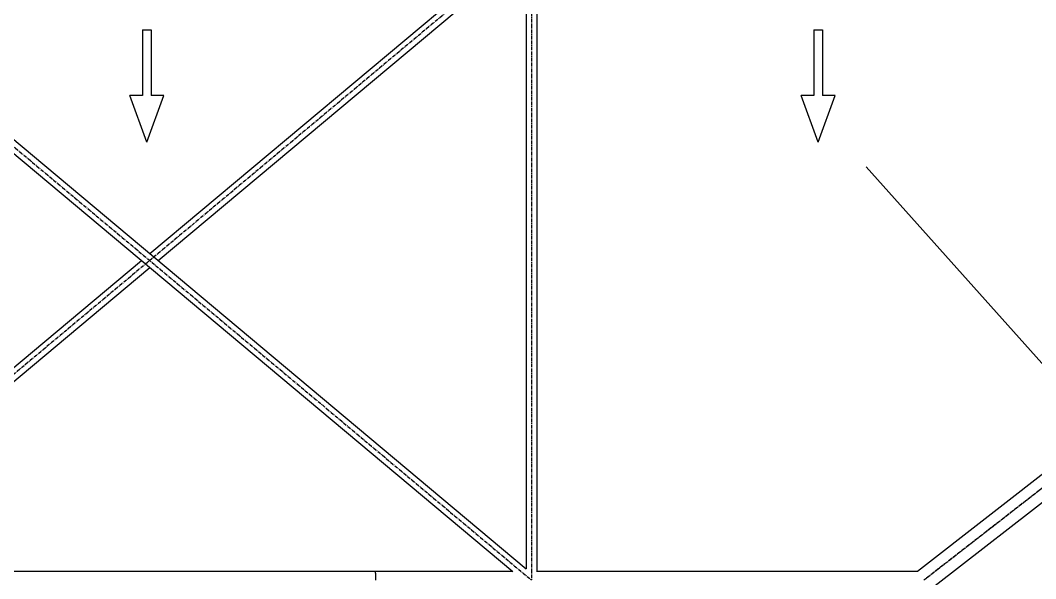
# Model space of a CAD drawing. Header units: millimetres. Extents: x 5143 to 30813, y 232 to 21408.
# Drawn here: x 24006 to 26324, y 2714 to 3989 of the extents above; entities that cross this region are included whole.
import ezdxf

# ---------------------------------------------------------------- set-up
doc = ezdxf.new("R2010")
doc.units = ezdxf.units.MM
doc.header["$LTSCALE"] = 0.25
doc.linetypes.add('CENTER', pattern=[50.8, 31.75, -6.35, 6.35, -6.35])
doc.linetypes.add('XKITLINE00', pattern=[0])
doc.styles.add('ROMANS', font='romans.shx')
doc.dimstyles.new('MD300', dxfattribs={"dimtxt": 2.5, "dimasz": 2.5, "dimexe": 1, "dimexo": 1, "dimgap": 0.5, "dimtad": 1, "dimdec": 1, "dimlfac": 50, "dimrnd": 0.5, "dimdsep": 46, "dimtxsty": 'ROMANS', "dimcen": 1, "dimclrd": 146, "dimclre": 146, "dimclrt": 30, "dimadec": 1, "dimazin": 2, "dimtfac": 1, "dimtdec": 1, "dimtmove": 0, "dimatfit": 1, "dimfxl": 1, "dimtolj": 1, "dimtzin": 0, "dimlwd": -1, "dimlwe": -1, "dimarcsym": 0})

msp = doc.modelspace()

# ---------------------------------------------------------------- linework, layer by layer
at = {"color": 8, "linetype": 'CENTER'}
for p, q in [((25173.6, 4170.3), (23430, 2710.3)), ((23430, 4170.3), (25173.6, 2710.3)), ((25173.6, 4170.3), (25173.6, 2710.3)), ((26714.9, 3212.6), (26069.1, 2710.2)), ((26714.9, 3212.6), (26069.1, 2710.2)), ((26392, 2961.4), (26069.1, 2710.2))]:
    msp.add_line(p, q, dxfattribs=at)
at = {"color": 8, "linetype": 'XKITLINE00'}
for p, q in [((24301.8, 3456.2), (25130.4, 4150)), ((25185.8, 4150), (25185.8, 2729.5)), ((24320.8, 3440.3), (25162.2, 4144.8)), ((25161.4, 4144.2), (25161.4, 2736.4)), ((23506.2, 4122.4), (25161.5, 2736.3)), ((23506.2, 4090.6), (25130.7, 2730.3)), ((23506.2, 2790), (24282.8, 3440.3)), ((23506.2, 2758.2), (24301.8, 3424.4)), ((26054.8, 2731.2), (26698.1, 3231.7)), ((26094.7, 2698), (26396.4, 2932.6)), ((23551.9, 2730.6), (24815.9, 2730.6)), ((24815.9, 2730.6), (24816.2, 2730.3)), ((24815.9, 2730.6), (24816.2, 2730.3)), ((24815.9, 2730.6), (25130.4, 2730.6)), ((24816.2, 2730.3), (24816.4, 2729.4)), ((24816.2, 2730.3), (24816.4, 2729.4)), ((24816.4, 2729.4), (24816.6, 2727.9)), ((24816.6, 2727.9), (24816.9, 2725.8)), ((24816.9, 2725.8), (24817, 2723.3)), ((24817, 2723.3), (24817.2, 2720.4)), ((24817.2, 2720.4), (24817.3, 2717.2)), ((24817.3, 2717.2), (24817.4, 2713.8)), ((24817.4, 2713.8), (24817.4, 2710.3)), ((25185.8, 2730.6), (26054, 2730.6)), ((26053.6, 2730.6), (26054.8, 2731.2))]:
    msp.add_line(p, q, dxfattribs=at)
at = {"color": 1}
for p, q in [((24285.5, 3966.7), (24285.5, 3817)), ((24285.5, 3966.7), (24304.8, 3966.7)), ((24304.8, 3966.7), (24304.8, 3817)), ((25818.2, 3966.7), (25818.2, 3817)), ((25818.2, 3966.7), (25837.5, 3966.7)), ((25837.5, 3966.7), (25837.5, 3817)), ((24295.2, 3710.5), (24256.2, 3817)), ((24285.5, 3817), (24256.2, 3817)), ((24295.2, 3710.5), (24334.1, 3817)), ((24334.1, 3817), (24304.8, 3817)), ((25827.8, 3710.5), (25788.9, 3817)), ((25818.2, 3817), (25788.9, 3817)), ((25827.8, 3710.5), (25866.8, 3817)), ((25866.8, 3817), (25837.5, 3817))]:
    msp.add_line(p, q, dxfattribs=at)

# ---------------------------------------------------------------- leaders
msp.add_leader([(25937.4, 3654.6), (28721.2, 539.2)], dimstyle='MD300', override={"dimgap": 0.5, "dimtad": 0})

doc.saveas('drawing.dxf')
